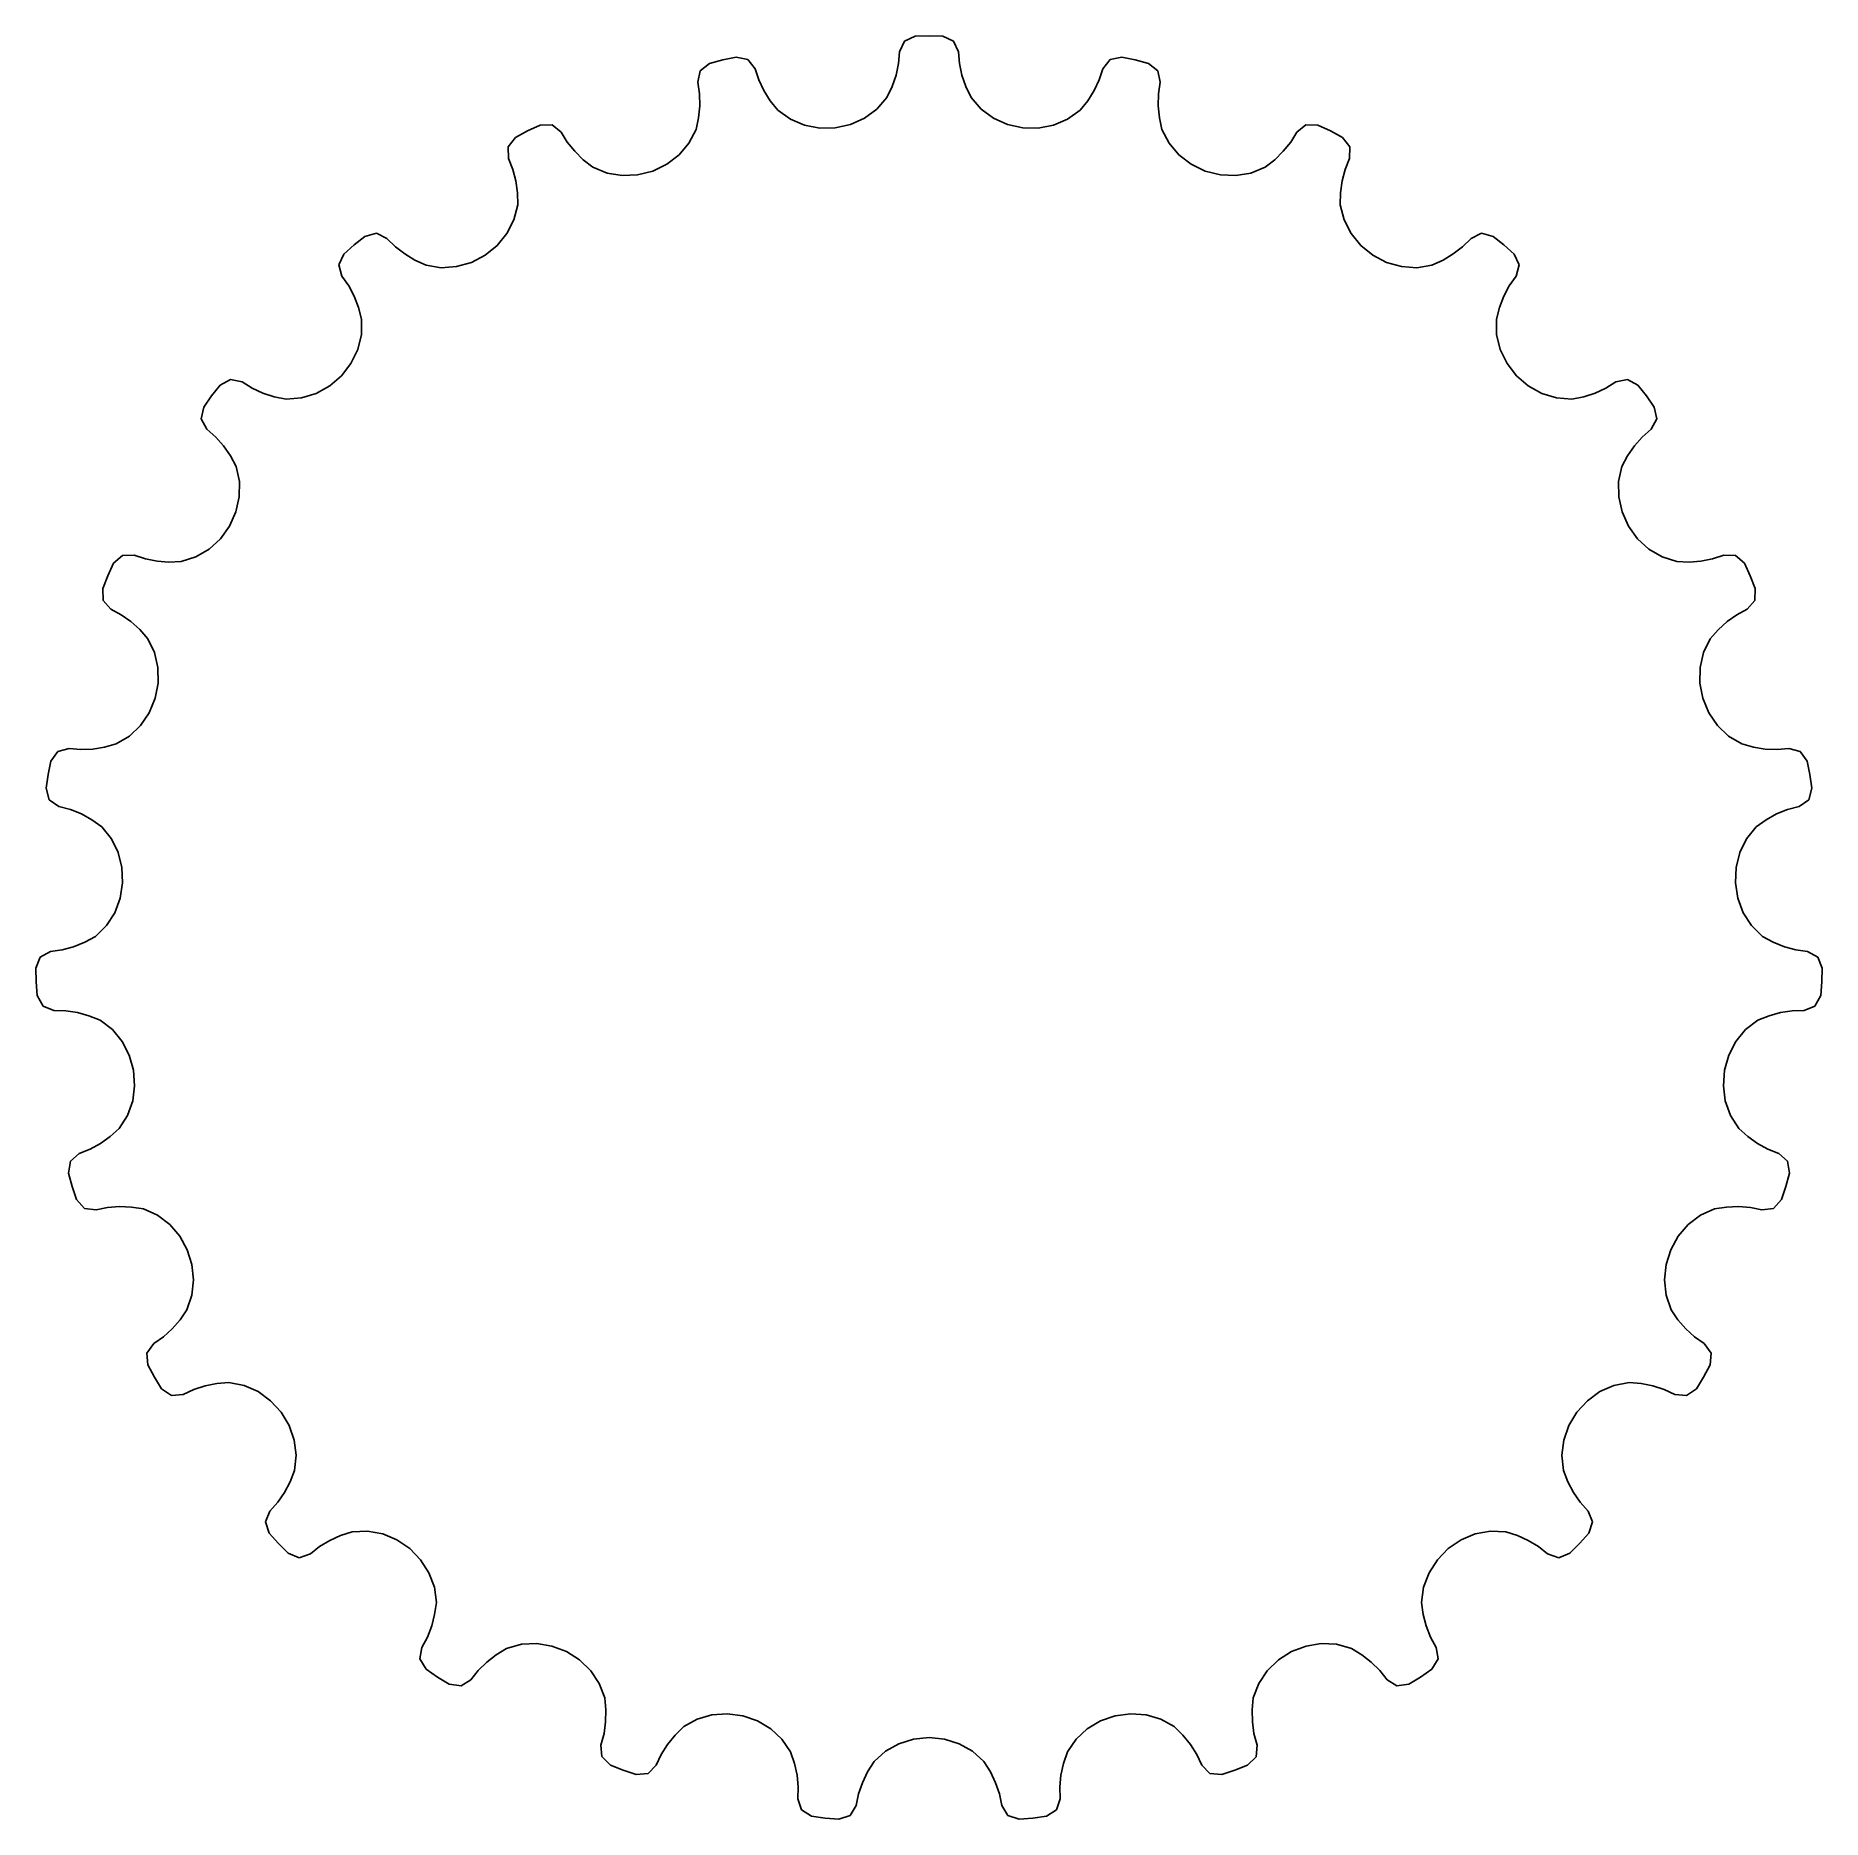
# Model space of a CAD drawing. Header units: metres. Extents: x -8.3 to 8.3, y -8.3 to 8.3.
import ezdxf

# ---------------------------------------------------------------- set-up
doc = ezdxf.new("R2010")
doc.units = ezdxf.units.M

msp = doc.modelspace()

# ---------------------------------------------------------------- linework, layer by layer
for p, q in [((-0.127903, 8.33664), (-0.229157, 8.28948)), ((0, 8.34037), (-0.127903, 8.33664)), ((0.127909, 8.33664), (0, 8.34037)), ((0.229295, 8.28946), (0.127909, 8.33664)), ((-0.274295, 8.19026), (-0.283955, 8.0805)), ((-0.229157, 8.28948), (-0.274295, 8.19026)), ((0.274295, 8.19026), (0.229295, 8.28946)), ((0.284006, 8.08049), (0.274295, 8.19026)), ((-2.13467, 8.01319), (-2.15571, 7.90623)), ((-2.04702, 8.08243), (-2.13467, 8.01319)), ((-1.92342, 8.11555), (-2.04702, 8.08243)), ((-1.7981, 8.14143), (-1.92342, 8.11555)), ((-1.68857, 8.1189), (-1.7981, 8.14143)), ((-1.6219, 8.03275), (-1.68857, 8.1189)), ((-1.58714, 7.92818), (-1.6219, 8.03275)), ((-0.283955, 8.0805), (-0.307068, 7.97244)), ((0.307223, 7.97242), (0.284006, 8.08049)), ((1.6219, 8.03275), (1.58719, 7.92817)), ((1.6887, 8.11888), (1.6219, 8.03275)), ((1.79811, 8.14143), (1.6887, 8.11888)), ((1.92342, 8.11555), (1.79811, 8.14143)), ((2.04702, 8.08243), (1.92342, 8.11555)), ((2.1348, 8.01314), (2.04702, 8.08243)), ((2.15571, 7.90623), (2.1348, 8.01314)), ((-2.15571, 7.90623), (-2.13979, 7.7972)), ((-1.53963, 7.82838), (-1.58714, 7.92818)), ((-0.343237, 7.86684), (-0.39205, 7.76448)), ((-0.307068, 7.97244), (-0.343237, 7.86684)), ((0.34341, 7.86682), (0.307223, 7.97242)), ((0.39205, 7.76448), (0.34341, 7.86682)), ((1.58719, 7.92817), (1.53978, 7.82836)), ((2.13984, 7.79719), (2.15571, 7.90623)), ((-2.13736, 7.68673), (-2.1482, 7.57563)), ((-2.13979, 7.7972), (-2.13736, 7.68673)), ((-1.48006, 7.73396), (-1.53963, 7.82838)), ((-1.40913, 7.6456), (-1.48006, 7.73396)), ((-0.39205, 7.76448), (-0.485887, 7.65569)), ((0.485887, 7.65569), (0.39205, 7.76448)), ((1.48023, 7.73394), (1.40913, 7.6456)), ((1.53978, 7.82836), (1.48023, 7.73394)), ((2.13751, 7.68668), (2.13984, 7.79719)), ((2.14837, 7.57557), (2.13751, 7.68668)), ((-3.62717, 7.5073), (-3.74315, 7.45322)), ((-3.5154, 7.51064), (-3.62717, 7.5073)), ((-3.43066, 7.44219), (-3.5154, 7.51064)), ((-2.1482, 7.57563), (-2.1721, 7.46478)), ((-1.29273, 7.56138), (-1.40913, 7.6456)), ((-1.16089, 7.50595), (-1.29273, 7.56138)), ((-1.0195, 7.47943), (-1.16089, 7.50595)), ((-0.73286, 7.51294), (-0.874502, 7.48185)), ((-0.601396, 7.57135), (-0.73286, 7.51294)), ((-0.485887, 7.65569), (-0.601396, 7.57135)), ((0.601396, 7.57135), (0.485887, 7.65569)), ((0.73286, 7.51294), (0.601396, 7.57135)), ((0.874502, 7.48185), (0.73286, 7.51294)), ((1.16089, 7.50595), (1.0195, 7.47943)), ((1.29273, 7.56138), (1.16089, 7.50595)), ((1.40913, 7.6456), (1.29273, 7.56138)), ((2.1721, 7.46478), (2.14837, 7.57557)), ((3.51553, 7.51059), (3.43066, 7.44219)), ((3.62718, 7.5073), (3.51553, 7.51059)), ((3.74315, 7.45322), (3.62718, 7.5073)), ((-3.85578, 7.39249), (-3.92509, 7.3049)), ((-3.74315, 7.45322), (-3.85578, 7.39249)), ((-3.37272, 7.34846), (-3.43066, 7.44219)), ((-3.30347, 7.2623), (-3.37272, 7.34846)), ((-2.23831, 7.33727), (-2.33126, 7.22857)), ((-2.1721, 7.46478), (-2.23831, 7.33727)), ((-0.874502, 7.48185), (-1.0195, 7.47943)), ((1.0195, 7.47943), (0.874502, 7.48185)), ((2.23831, 7.33727), (2.1721, 7.46478)), ((2.33126, 7.22857), (2.23831, 7.33727)), ((3.37277, 7.34844), (3.30362, 7.26225)), ((3.43066, 7.44219), (3.37277, 7.34844)), ((3.85578, 7.39249), (3.74315, 7.45322)), ((3.92521, 7.30483), (3.85578, 7.39249)), ((-3.92509, 7.3049), (-3.9209, 7.19598)), ((-3.9209, 7.19598), (-3.88027, 7.09356)), ((-3.22374, 7.18417), (-3.30347, 7.2623)), ((-3.13435, 7.11455), (-3.22374, 7.18417)), ((-2.33126, 7.22857), (-2.44571, 7.14141)), ((2.44571, 7.14141), (2.33126, 7.22857)), ((3.2239, 7.18411), (3.13435, 7.11455)), ((3.30362, 7.26225), (3.2239, 7.18411)), ((3.88032, 7.09353), (3.9209, 7.19598)), ((3.9209, 7.19598), (3.92521, 7.30483)), ((-3.88027, 7.09356), (-3.85243, 6.98662)), ((-3.00166, 7.05944), (-3.13435, 7.11455)), ((-2.86059, 7.03591), (-3.00166, 7.05944)), ((-2.71689, 7.04271), (-2.86059, 7.03591)), ((-2.57636, 7.0785), (-2.71689, 7.04271)), ((-2.44571, 7.14141), (-2.57636, 7.0785)), ((2.57636, 7.0785), (2.44571, 7.14141)), ((2.71689, 7.04271), (2.57636, 7.0785)), ((2.86059, 7.03591), (2.71689, 7.04271)), ((3.00166, 7.05944), (2.86059, 7.03591)), ((3.13435, 7.11455), (3.00166, 7.05944)), ((3.85256, 6.98654), (3.88032, 7.09353)), ((-3.85243, 6.98662), (-3.83736, 6.87602)), ((-3.83736, 6.87602), (-3.83504, 6.76264)), ((3.83504, 6.76264), (3.8375, 6.87592)), ((3.8375, 6.87592), (3.85256, 6.98654)), ((-3.83504, 6.76264), (-3.87007, 6.62331)), ((3.87007, 6.62331), (3.83504, 6.76264)), ((-5.15271, 6.49748), (-5.26071, 6.46846)), ((-5.05447, 6.45042), (-5.15271, 6.49748)), ((-3.87007, 6.62331), (-3.93544, 6.4961)), ((3.93544, 6.4961), (3.87007, 6.62331)), ((5.15283, 6.49741), (5.05447, 6.45042)), ((5.26071, 6.46846), (5.15283, 6.49741)), ((-5.36108, 6.38909), (-5.45667, 6.30403)), ((-5.26071, 6.46846), (-5.36108, 6.38909)), ((-4.97648, 6.37257), (-5.05447, 6.45042)), ((-4.88923, 6.30471), (-4.97648, 6.37257)), ((-4.02671, 6.3849), (-4.13933, 6.29355)), ((-3.93544, 6.4961), (-4.02671, 6.3849)), ((4.02671, 6.3849), (3.93544, 6.4961)), ((4.13933, 6.29355), (4.02671, 6.3849)), ((4.97652, 6.37255), (4.88936, 6.30462)), ((5.05447, 6.45042), (4.97652, 6.37255)), ((5.36108, 6.38909), (5.26071, 6.46846)), ((5.45668, 6.30402), (5.36108, 6.38909)), ((-5.45667, 6.30403), (-5.50392, 6.20281)), ((-5.50392, 6.20281), (-5.47472, 6.09779)), ((-4.79362, 6.24707), (-4.88923, 6.30471)), ((-4.69059, 6.19994), (-4.79362, 6.24707)), ((-4.54877, 6.17692), (-4.69059, 6.19994)), ((-4.40607, 6.18656), (-4.54877, 6.17692)), ((-4.26782, 6.22632), (-4.40607, 6.18656)), ((-4.13933, 6.29355), (-4.26782, 6.22632)), ((4.26782, 6.22632), (4.13933, 6.29355)), ((4.40607, 6.18656), (4.26782, 6.22632)), ((4.54877, 6.17692), (4.40607, 6.18656)), ((4.69059, 6.19994), (4.54877, 6.17692)), ((4.79377, 6.24697), (4.69059, 6.19994)), ((4.88936, 6.30462), (4.79377, 6.24697)), ((5.50401, 6.20271), (5.45668, 6.30402)), ((5.47472, 6.09779), (5.50401, 6.20271)), ((-5.47472, 6.09779), (-5.41157, 6.0075)), ((-5.41157, 6.0075), (-5.35981, 5.90986)), ((5.35992, 5.90975), (5.4116, 6.00746)), ((5.4116, 6.00746), (5.47472, 6.09779)), ((-5.35981, 5.90986), (-5.31964, 5.80572)), ((5.31976, 5.80559), (5.35992, 5.90975)), ((-5.31964, 5.80572), (-5.29124, 5.69593)), ((-5.29124, 5.69593), (-5.29319, 5.55227)), ((5.29124, 5.69593), (5.31976, 5.80559)), ((5.29319, 5.55227), (5.29124, 5.69593)), ((-5.29319, 5.55227), (-5.32747, 5.41342)), ((5.32747, 5.41342), (5.29319, 5.55227)), ((-5.32747, 5.41342), (-5.39062, 5.28417)), ((5.39062, 5.28417), (5.32747, 5.41342)), ((-5.47915, 5.16931), (-5.58867, 5.07426)), ((-5.39062, 5.28417), (-5.47915, 5.16931)), ((5.47915, 5.16931), (5.39062, 5.28417)), ((5.58867, 5.07426), (5.47915, 5.16931)), ((-6.61063, 5.0809), (-6.69, 4.98052)), ((-6.51224, 5.13405), (-6.61063, 5.0809)), ((-6.4058, 5.1109), (-6.51224, 5.13405)), ((-6.31196, 5.05314), (-6.4058, 5.1109)), ((-6.2114, 5.00723), (-6.31196, 5.05314)), ((-6.10509, 4.97319), (-6.2114, 5.00723)), ((-5.71403, 5.00369), (-5.85065, 4.9614)), ((-5.58867, 5.07426), (-5.71403, 5.00369)), ((5.71403, 5.00369), (5.58867, 5.07426)), ((5.85065, 4.9614), (5.71403, 5.00369)), ((6.21151, 5.00712), (6.1052, 4.97307)), ((6.31199, 5.05311), (6.21151, 5.00712)), ((6.4058, 5.1109), (6.31199, 5.05311)), ((6.51234, 5.13395), (6.4058, 5.1109)), ((6.61064, 5.08089), (6.51234, 5.13395)), ((6.69, 4.98052), (6.61064, 5.08089)), ((-6.76339, 4.8757), (-6.78603, 4.76632)), ((-6.69, 4.98052), (-6.76339, 4.8757)), ((-5.99396, 4.9511), (-6.10509, 4.97319)), ((-5.85065, 4.9614), (-5.99396, 4.9511)), ((5.99396, 4.9511), (5.85065, 4.9614)), ((6.1052, 4.97307), (5.99396, 4.9511)), ((6.7634, 4.8757), (6.69, 4.98052)), ((6.78609, 4.7662), (6.7634, 4.8757)), ((-6.78603, 4.76632), (-6.73339, 4.67087)), ((-6.73339, 4.67087), (-6.65112, 4.59757)), ((6.65115, 4.59753), (6.73339, 4.67087)), ((6.73339, 4.67087), (6.78609, 4.7662)), ((-6.65112, 4.59757), (-6.57825, 4.51451)), ((-6.57825, 4.51451), (-6.51514, 4.42243)), ((6.51523, 4.42228), (6.57833, 4.51437)), ((6.57833, 4.51437), (6.65115, 4.59753)), ((-6.51514, 4.42243), (-6.46219, 4.32216)), ((6.46219, 4.32216), (6.51523, 4.42228)), ((-6.46219, 4.32216), (-6.43096, 4.18192)), ((-6.43096, 4.18192), (-6.43228, 4.0389)), ((6.43096, 4.18192), (6.46219, 4.32216)), ((6.43228, 4.0389), (6.43096, 4.18192)), ((-6.43228, 4.0389), (-6.46393, 3.89857)), ((6.46393, 3.89857), (6.43228, 4.0389)), ((-6.46393, 3.89857), (-6.52358, 3.76639)), ((6.52358, 3.76639), (6.46393, 3.89857)), ((-6.52358, 3.76639), (-6.60823, 3.64865)), ((6.60823, 3.64865), (6.52358, 3.76639)), ((-6.71393, 3.55107), (-6.83712, 3.47841)), ((-6.60823, 3.64865), (-6.71393, 3.55107)), ((6.71393, 3.55107), (6.60823, 3.64865)), ((6.83712, 3.47841), (6.71393, 3.55107)), ((-7.60418, 3.41943), (-7.65826, 3.30345)), ((-7.5207, 3.49383), (-7.60418, 3.41943)), ((-7.41179, 3.49586), (-7.5207, 3.49383)), ((-7.30715, 3.4613), (-7.41179, 3.49586)), ((-7.19872, 3.43981), (-7.30715, 3.4613)), ((-7.08742, 3.43121), (-7.19872, 3.43981)), ((-6.97419, 3.43534), (-7.08742, 3.43121)), ((-6.83712, 3.47841), (-6.97419, 3.43534)), ((6.97419, 3.43534), (6.83712, 3.47841)), ((7.08751, 3.43106), (6.97419, 3.43534)), ((7.1988, 3.43968), (7.08751, 3.43106)), ((7.30718, 3.46125), (7.1988, 3.43968)), ((7.41179, 3.49586), (7.30718, 3.46125)), ((7.52077, 3.49371), (7.41179, 3.49586)), ((7.60418, 3.41942), (7.52077, 3.49371)), ((7.65826, 3.30345), (7.60418, 3.41942)), ((-7.65826, 3.30345), (-7.7055, 3.18453)), ((-7.7055, 3.18453), (-7.7023, 3.07288)), ((7.7055, 3.18453), (7.65826, 3.30345)), ((7.70234, 3.07275), (7.7055, 3.18453)), ((-7.7023, 3.07288), (-7.62907, 2.99213)), ((7.62907, 2.99213), (7.70234, 3.07275)), ((-7.62907, 2.99213), (-7.53211, 2.93979)), ((-7.53211, 2.93979), (-7.44205, 2.87577)), ((-7.44205, 2.87577), (-7.3594, 2.80073)), ((7.35945, 2.80056), (7.44209, 2.87562)), ((7.44209, 2.87562), (7.53213, 2.93974)), ((7.53213, 2.93974), (7.62907, 2.99213)), ((-7.3594, 2.80073), (-7.28476, 2.71537)), ((-7.28476, 2.71537), (-7.22202, 2.58611)), ((7.22202, 2.58611), (7.28476, 2.71537)), ((7.28476, 2.71537), (7.35945, 2.80056)), ((-7.22202, 2.58611), (-7.19033, 2.44665)), ((7.19033, 2.44665), (7.22202, 2.58611)), ((-7.19033, 2.44665), (-7.18877, 2.3028)), ((7.18877, 2.3028), (7.19033, 2.44665)), ((-7.18877, 2.3028), (-7.21633, 2.16043)), ((7.21633, 2.16043), (7.18877, 2.3028)), ((-7.27154, 2.02633), (-7.35189, 1.90701)), ((-7.21633, 2.16043), (-7.27154, 2.02633)), ((7.27154, 2.02633), (7.21633, 2.16043)), ((7.35189, 1.90701), (7.27154, 2.02633)), ((-7.35189, 1.90701), (-7.45501, 1.8079)), ((7.45501, 1.8079), (7.35189, 1.90701)), ((-8.0182, 1.69235), (-8.12371, 1.66526)), ((-7.90842, 1.68285), (-8.0182, 1.69235)), ((-7.79796, 1.68695), (-7.90842, 1.68285)), ((-7.68767, 1.70425), (-7.79796, 1.68695)), ((-7.57845, 1.73438), (-7.68767, 1.70425)), ((-7.45501, 1.8079), (-7.57845, 1.73438)), ((7.57845, 1.73438), (7.45501, 1.8079)), ((7.68772, 1.70408), (7.57845, 1.73438)), ((7.798, 1.6868), (7.68772, 1.70408)), ((7.90843, 1.6828), (7.798, 1.6868)), ((8.0182, 1.69235), (7.90843, 1.6828)), ((8.12375, 1.66513), (8.0182, 1.69235)), ((-8.18778, 1.57361), (-8.21366, 1.44829)), ((-8.12371, 1.66526), (-8.18778, 1.57361)), ((8.18778, 1.5736), (8.12375, 1.66513)), ((8.21366, 1.44829), (8.18778, 1.5736)), ((-8.21366, 1.44829), (-8.2322, 1.32168)), ((8.2322, 1.32168), (8.21366, 1.44829)), ((-8.2322, 1.32168), (-8.20333, 1.21378)), ((-8.20333, 1.21378), (-8.11346, 1.15209)), ((8.11346, 1.15209), (8.20334, 1.21364)), ((8.20334, 1.21364), (8.2322, 1.32168)), ((-8.11346, 1.15209), (-8.00705, 1.12352)), ((-8.00705, 1.12352), (-7.90464, 1.082)), ((-7.90464, 1.082), (-7.80692, 1.02804)), ((-7.80692, 1.02804), (-7.7146, 0.962193)), ((7.7146, 0.962193), (7.80693, 1.02787)), ((7.80693, 1.02787), (7.90465, 1.08184)), ((7.90465, 1.08184), (8.00705, 1.12347)), ((8.00705, 1.12347), (8.11346, 1.15209)), ((-7.7146, 0.962193), (-7.62375, 0.85089)), ((-7.62375, 0.85089), (-7.56075, 0.722491)), ((7.56075, 0.722491), (7.62375, 0.85089)), ((7.62375, 0.85089), (7.7146, 0.962193)), ((-7.56075, 0.722491), (-7.52606, 0.582881)), ((7.52606, 0.582881), (7.56075, 0.722491)), ((-7.52606, 0.582881), (-7.52004, 0.437992)), ((7.52004, 0.437992), (7.52606, 0.582881)), ((-7.52004, 0.437992), (-7.54284, 0.294781)), ((7.54284, 0.294781), (7.52004, 0.437992)), ((-7.54284, 0.294781), (-7.59351, 0.160143)), ((7.59351, 0.160143), (7.54284, 0.294781)), ((-7.67099, 0.039926), (-7.77414, -0.060077)), ((-7.59351, 0.160143), (-7.67099, 0.039926)), ((7.67099, 0.039926), (7.59351, 0.160143)), ((7.77414, -0.060077), (7.67099, 0.039926)), ((-7.9768, -0.156851), (-8.08334, -0.186313)), ((-7.87347, -0.114586), (-7.9768, -0.156851)), ((-7.77414, -0.060077), (-7.87347, -0.114586)), ((7.87348, -0.114758), (7.77414, -0.060077)), ((7.97681, -0.157006), (7.87348, -0.114758)), ((8.08334, -0.186364), (7.97681, -0.157006)), ((-8.28877, -0.253081), (-8.32998, -0.357038)), ((-8.19235, -0.20239), (-8.28877, -0.253081)), ((-8.08334, -0.186313), (-8.19235, -0.20239)), ((8.19235, -0.20239), (8.08334, -0.186364)), ((8.28878, -0.25322), (8.19235, -0.20239)), ((8.32998, -0.357044), (8.28878, -0.25322)), ((-8.32998, -0.357038), (-8.32626, -0.484949)), ((-8.32626, -0.484949), (-8.3151, -0.612419)), ((8.3151, -0.612426), (8.32626, -0.484949)), ((8.32626, -0.484949), (8.32998, -0.357044)), ((-8.3151, -0.612419), (-8.26213, -0.71076)), ((8.2621, -0.710896), (8.3151, -0.612426)), ((-8.26213, -0.71076), (-8.16045, -0.750052)), ((-8.16045, -0.750052), (-8.05032, -0.753313)), ((-8.05032, -0.753313), (-7.9411, -0.770105)), ((-7.9411, -0.770105), (-7.83357, -0.800073)), ((-7.83357, -0.800073), (-7.72855, -0.842851)), ((7.72855, -0.842851), (7.83354, -0.800242)), ((7.83354, -0.800242), (7.94107, -0.770258)), ((7.94107, -0.770258), (8.05031, -0.753365)), ((8.05031, -0.753365), (8.16045, -0.750052)), ((8.16045, -0.750052), (8.2621, -0.710896)), ((-7.72855, -0.842851), (-7.61448, -0.930203)), ((-7.61448, -0.930203), (-7.52357, -1.04061)), ((7.52357, -1.04061), (7.61448, -0.930203)), ((7.61448, -0.930203), (7.72855, -0.842851)), ((-7.52357, -1.04061), (-7.45761, -1.16846)), ((7.45761, -1.16846), (7.52357, -1.04061)), ((-7.45761, -1.16846), (-7.41834, -1.30805)), ((-7.41834, -1.30805), (-7.4075, -1.45266)), ((7.4075, -1.45266), (7.41834, -1.30805)), ((7.41834, -1.30805), (7.45761, -1.16846)), ((-7.4075, -1.45266), (-7.42575, -1.59536)), ((7.42575, -1.59536), (7.4075, -1.45266)), ((-7.42575, -1.59536), (-7.47342, -1.7302)), ((7.47342, -1.7302), (7.42575, -1.59536)), ((-7.47342, -1.7302), (-7.55074, -1.8513)), ((7.55074, -1.8513), (7.47342, -1.7302)), ((-7.72561, -1.9922), (-7.82248, -2.04544)), ((-7.63482, -1.92725), (-7.72561, -1.9922)), ((-7.55074, -1.8513), (-7.63482, -1.92725)), ((7.63479, -1.92742), (7.55074, -1.8513)), ((7.72558, -1.99235), (7.63479, -1.92742)), ((7.82247, -2.04549), (7.72558, -1.99235)), ((-8.00698, -2.15778), (-8.0231, -2.26844)), ((-7.92485, -2.08622), (-8.00698, -2.15778)), ((-7.82248, -2.04544), (-7.92485, -2.08622)), ((7.92485, -2.08622), (7.82247, -2.04549)), ((8.00696, -2.15792), (7.92485, -2.08622)), ((8.0231, -2.26845), (8.00696, -2.15792)), ((-8.0231, -2.26844), (-7.98998, -2.39204)), ((7.98998, -2.39204), (8.0231, -2.26845)), ((-7.98998, -2.39204), (-7.94974, -2.51351)), ((7.94973, -2.51351), (7.98998, -2.39204)), ((-7.94974, -2.51351), (-7.87551, -2.59698)), ((-7.87551, -2.59698), (-7.76751, -2.61176)), ((-7.76751, -2.61176), (-7.6596, -2.58954)), ((-7.6596, -2.58954), (-7.54945, -2.58069)), ((-7.54945, -2.58069), (-7.4379, -2.58505)), ((-7.4379, -2.58505), (-7.32585, -2.60246)), ((-7.32585, -2.60246), (-7.19471, -2.66115)), ((-7.19471, -2.66115), (-7.08079, -2.74762)), ((7.08079, -2.74762), (7.19471, -2.66115)), ((7.19471, -2.66115), (7.32585, -2.60246)), ((7.32585, -2.60246), (7.43784, -2.58521)), ((7.43784, -2.58521), (7.54939, -2.58083)), ((7.54939, -2.58083), (7.65958, -2.58959)), ((7.65958, -2.58959), (7.76751, -2.61176)), ((7.76751, -2.61176), (7.87545, -2.59711)), ((7.87545, -2.59711), (7.94973, -2.51351)), ((-7.08079, -2.74762), (-6.98713, -2.85681)), ((6.98713, -2.85681), (7.08079, -2.74762)), ((-6.98713, -2.85681), (-6.91672, -2.98358)), ((-6.91672, -2.98358), (-6.87282, -3.12179)), ((6.87282, -3.12179), (6.91672, -2.98358)), ((6.91672, -2.98358), (6.98713, -2.85681)), ((-6.87282, -3.12179), (-6.85768, -3.26485)), ((6.85768, -3.26485), (6.87282, -3.12179)), ((-6.85768, -3.26485), (-6.87296, -3.40705)), ((6.87296, -3.40705), (6.85768, -3.26485)), ((-6.87296, -3.40705), (-6.92027, -3.54272)), ((6.92027, -3.54272), (6.87296, -3.40705)), ((-6.98457, -3.63601), (-7.05793, -3.72015)), ((-6.92027, -3.54272), (-6.98457, -3.63601)), ((6.9845, -3.63616), (6.92027, -3.54272)), ((7.05787, -3.72029), (6.9845, -3.63616)), ((-7.13992, -3.79429), (-7.23012, -3.85758)), ((-7.05793, -3.72015), (-7.13992, -3.79429)), ((7.1399, -3.79434), (7.05787, -3.72029)), ((7.23012, -3.85758), (7.1399, -3.79434)), ((-7.23012, -3.85758), (-7.29353, -3.94615)), ((-7.29353, -3.94615), (-7.2837, -4.05755)), ((7.29348, -3.94628), (7.23012, -3.85758)), ((7.2837, -4.05755), (7.29348, -3.94628)), ((-7.2837, -4.05755), (-7.22297, -4.17018)), ((7.22297, -4.17018), (7.2837, -4.05755)), ((-7.22297, -4.17018), (-7.15579, -4.27909)), ((-7.15579, -4.27909), (-7.06432, -4.34319)), ((-6.95582, -4.33268), (-6.85594, -4.28616)), ((-6.85594, -4.28616), (-6.7508, -4.25215)), ((-6.7508, -4.25215), (-6.64126, -4.23067)), ((-6.64126, -4.23067), (-6.52822, -4.22177)), ((-6.52822, -4.22177), (-6.38708, -4.24863)), ((-6.38708, -4.24863), (-6.25628, -4.3065)), ((-6.25628, -4.3065), (-6.13996, -4.39114)), ((6.13996, -4.39114), (6.25628, -4.3065)), ((6.25628, -4.3065), (6.38708, -4.24863)), ((6.38708, -4.24863), (6.52822, -4.22177)), ((6.52822, -4.22177), (6.64116, -4.23081)), ((6.64116, -4.23081), (6.75071, -4.25227)), ((6.75071, -4.25227), (6.85591, -4.2862)), ((6.85591, -4.2862), (6.95582, -4.33268)), ((7.06424, -4.34331), (7.15579, -4.2791)), ((7.15579, -4.2791), (7.22297, -4.17018)), ((-7.06432, -4.34319), (-6.95582, -4.33268)), ((-6.13996, -4.39114), (-6.04222, -4.49827)), ((6.04222, -4.49827), (6.13996, -4.39114)), ((6.95582, -4.33268), (7.06424, -4.34331)), ((-6.04222, -4.49827), (-5.96763, -4.62263)), ((-5.96763, -4.62263), (-5.9199, -4.75834)), ((5.9199, -4.75834), (5.96763, -4.62263)), ((5.96763, -4.62263), (6.04222, -4.49827)), ((-5.9199, -4.75834), (-5.90198, -4.90023)), ((5.90198, -4.90023), (5.9199, -4.75834)), ((-5.90198, -4.90023), (-5.91672, -5.04315)), ((5.91672, -5.04315), (5.90198, -4.90023)), ((-5.95778, -5.14875), (-6.00976, -5.24754)), ((-5.91672, -5.04315), (-5.95778, -5.14875)), ((5.95767, -5.14889), (5.91672, -5.04315)), ((6.00967, -5.24767), (5.95767, -5.14889)), ((-6.00976, -5.24754), (-6.07244, -5.33859)), ((6.0724, -5.33863), (6.00967, -5.24767)), ((-6.14561, -5.42098), (-6.18689, -5.52179)), ((-6.07244, -5.33859), (-6.14561, -5.42098)), ((6.14561, -5.42098), (6.0724, -5.33863)), ((6.1868, -5.5219), (6.14561, -5.42098)), ((-6.18689, -5.52179), (-6.15163, -5.62791)), ((-6.15163, -5.62791), (-6.06656, -5.72351)), ((-5.58822, -5.69438), (-5.48658, -5.64821)), ((-5.48658, -5.64821), (-5.37864, -5.61348)), ((-5.37864, -5.61348), (-5.23511, -5.60707)), ((-5.23511, -5.60707), (-5.0945, -5.63321)), ((-5.0945, -5.63321), (-4.96179, -5.68875)), ((4.96179, -5.68875), (5.0945, -5.63321)), ((5.0945, -5.63321), (5.23511, -5.60707)), ((5.23511, -5.60707), (5.37864, -5.61348)), ((5.37864, -5.61348), (5.48645, -5.64832)), ((5.48645, -5.64832), (5.5881, -5.69448)), ((6.06656, -5.72351), (6.15163, -5.62792)), ((6.15163, -5.62792), (6.1868, -5.5219)), ((-6.06656, -5.72351), (-5.97608, -5.81399)), ((-5.97608, -5.81399), (-5.87229, -5.85527)), ((-5.87229, -5.85527), (-5.76915, -5.82001)), ((-5.76915, -5.82001), (-5.68268, -5.75172)), ((-5.68268, -5.75172), (-5.58822, -5.69438)), ((-4.96179, -5.68875), (-4.84198, -5.77044)), ((-4.84198, -5.77044), (-4.74072, -5.87425)), ((4.74072, -5.87425), (4.84198, -5.77044)), ((4.84198, -5.77044), (4.96179, -5.68875)), ((5.5881, -5.69448), (5.68264, -5.75175)), ((5.68264, -5.75175), (5.76915, -5.82001)), ((5.76915, -5.82001), (5.87218, -5.85536)), ((5.87218, -5.85536), (5.97608, -5.81399)), ((5.97608, -5.81399), (6.06656, -5.72351)), ((-4.74072, -5.87425), (-4.66298, -5.9953)), ((-4.66298, -5.9953), (-4.61282, -6.12923)), ((4.61282, -6.12923), (4.66298, -5.9953)), ((4.66298, -5.9953), (4.74072, -5.87425)), ((-4.61282, -6.12923), (-4.59421, -6.2717)), ((4.59421, -6.2717), (4.61282, -6.12923)), ((-4.59421, -6.2717), (-4.6098, -6.38392)), ((4.60967, -6.38403), (4.59421, -6.2717)), ((-4.6376, -6.49204), (-4.67759, -6.59509)), ((-4.6098, -6.38392), (-4.6376, -6.49204)), ((4.63748, -6.49214), (4.60967, -6.38403)), ((4.67755, -6.59512), (4.63748, -6.49214)), ((-4.67759, -6.59509), (-4.72979, -6.69213)), ((-3.9391, -6.70257), (-3.80092, -6.66323)), ((-3.80092, -6.66323), (-3.65806, -6.65624)), ((-3.65806, -6.65624), (-3.51613, -6.67968)), ((3.51613, -6.67968), (3.65806, -6.65624)), ((3.65806, -6.65624), (3.80092, -6.66323)), ((3.80092, -6.66323), (3.9391, -6.70257)), ((4.72979, -6.69213), (4.67755, -6.59512)), ((-4.72979, -6.69213), (-4.74671, -6.79974)), ((-4.74671, -6.79974), (-4.68793, -6.89488)), ((-4.20307, -6.9072), (-4.12438, -6.82961)), ((-4.12438, -6.82961), (-4.03613, -6.76126)), ((-4.03613, -6.76126), (-3.9391, -6.70257)), ((-3.51613, -6.67968), (-3.38071, -6.73154)), ((-3.38071, -6.73154), (-3.25824, -6.8092)), ((-3.25824, -6.8092), (-3.15468, -6.90905)), ((3.15468, -6.90905), (3.25824, -6.8092)), ((3.25824, -6.8092), (3.38071, -6.73154)), ((3.38071, -6.73154), (3.51613, -6.67968)), ((3.9391, -6.70257), (4.03597, -6.76134)), ((4.03597, -6.76134), (4.12424, -6.82968)), ((4.12424, -6.82968), (4.20302, -6.90722)), ((4.68792, -6.89488), (4.7466, -6.79983)), ((4.7466, -6.79983), (4.72979, -6.69213)), ((-4.68793, -6.89488), (-4.58311, -6.96827)), ((-4.58311, -6.96827), (-4.4742, -7.03545)), ((-4.36368, -7.05168), (-4.27145, -6.99359)), ((-4.27145, -6.99359), (-4.20307, -6.9072)), ((-3.15468, -6.90905), (-3.07498, -7.02781)), ((3.07498, -7.02781), (3.15468, -6.90905)), ((4.20302, -6.90722), (4.27145, -6.99359)), ((4.27145, -6.99359), (4.36356, -7.05174)), ((4.47419, -7.03545), (4.58311, -6.96827)), ((4.58311, -6.96827), (4.68792, -6.89488)), ((-4.4742, -7.03545), (-4.36368, -7.05168)), ((-3.07498, -7.02781), (-3.02402, -7.16214)), ((-3.02402, -7.16214), (-3.01331, -7.27494)), ((3.01315, -7.27501), (3.02402, -7.16214)), ((3.02402, -7.16214), (3.07498, -7.02781)), ((4.36356, -7.05174), (4.47419, -7.03545)), ((-3.01331, -7.27494), (-3.01542, -7.38655)), ((-2.16181, -7.36018), (-2.02443, -7.32043)), ((-2.02443, -7.32043), (-1.88091, -7.3105)), ((-1.88091, -7.3105), (-1.73718, -7.32973)), ((-1.73718, -7.32973), (-1.6001, -7.37706)), ((1.6001, -7.37706), (1.73718, -7.32973)), ((1.73718, -7.32973), (1.88091, -7.3105)), ((1.88091, -7.3105), (2.02443, -7.32043)), ((2.02443, -7.32043), (2.16181, -7.36018)), ((3.01529, -7.38662), (3.01315, -7.27501)), ((-3.03057, -7.49605), (-3.05899, -7.60251)), ((-3.01542, -7.38655), (-3.03057, -7.49605)), ((-2.36808, -7.5098), (-2.2872, -7.43032)), ((-2.2872, -7.43032), (-2.16181, -7.36018)), ((-1.6001, -7.37706), (-1.47631, -7.45034)), ((-1.47631, -7.45034), (-1.37137, -7.54751)), ((1.37137, -7.54751), (1.47631, -7.45034)), ((1.47631, -7.45034), (1.6001, -7.37706)), ((2.16181, -7.36018), (2.2872, -7.43032)), ((2.2872, -7.43032), (2.36791, -7.50984)), ((3.03052, -7.49607), (3.01529, -7.38662)), ((3.05899, -7.60251), (3.03052, -7.49607)), ((-3.05899, -7.60251), (-3.05063, -7.71112)), ((-2.49686, -7.6903), (-2.43818, -7.59667)), ((-2.43818, -7.59667), (-2.36808, -7.5098)), ((-1.37137, -7.54751), (-1.2908, -7.66647)), ((-0.512002, -7.7575), (-0.406169, -7.66033)), ((-0.406169, -7.66033), (-0.281651, -7.58997)), ((-0.281651, -7.58997), (-0.144294, -7.54722)), ((-0.144294, -7.54722), (0, -7.53278)), ((0, -7.53278), (0.144294, -7.54722)), ((0.144294, -7.54722), (0.281651, -7.58997)), ((0.281651, -7.58997), (0.406169, -7.66033)), ((0.406169, -7.66033), (0.512002, -7.7575)), ((1.2908, -7.66647), (1.37137, -7.54751)), ((2.36791, -7.50984), (2.43803, -7.5967)), ((2.43803, -7.5967), (2.49681, -7.69032)), ((3.05051, -7.71118), (3.05899, -7.60251)), ((-3.05063, -7.71112), (-2.9715, -7.79014)), ((-2.9715, -7.79014), (-2.85257, -7.83738)), ((-2.61983, -7.86794), (-2.54348, -7.79014)), ((-2.54348, -7.79014), (-2.49686, -7.6903)), ((-1.2908, -7.66647), (-1.25437, -7.77376)), ((-1.25437, -7.77376), (-1.23069, -7.88285)), ((-0.572367, -7.85349), (-0.512002, -7.7575)), ((0.512002, -7.7575), (0.572193, -7.85349)), ((1.23054, -7.88289), (1.2542, -7.7738)), ((1.2542, -7.7738), (1.2908, -7.66647)), ((2.49681, -7.69032), (2.54348, -7.79014)), ((2.54348, -7.79014), (2.6197, -7.86797)), ((2.85257, -7.83738), (2.97149, -7.79014)), ((2.97149, -7.79014), (3.05051, -7.71118)), ((-2.85257, -7.83738), (-2.73111, -7.87763)), ((-2.73111, -7.87763), (-2.61983, -7.86794)), ((-1.23069, -7.88285), (-1.22017, -7.99289)), ((-1.22017, -7.99289), (-1.22327, -8.10304)), ((-0.656054, -8.05883), (-0.620551, -7.95418)), ((-0.620551, -7.95418), (-0.572367, -7.85349)), ((0.572193, -7.85349), (0.620396, -7.95418)), ((0.620396, -7.95418), (0.656002, -8.05883)), ((1.22012, -7.9929), (1.23054, -7.88289)), ((1.22327, -8.10304), (1.22012, -7.9929)), ((2.6197, -7.86797), (2.7311, -7.87763)), ((2.7311, -7.87763), (2.85257, -7.83738)), ((-1.22327, -8.10304), (-1.19009, -8.20679)), ((-0.67839, -8.16672), (-0.656054, -8.05883)), ((0.656002, -8.05883), (0.67839, -8.16672)), ((1.18996, -8.20682), (1.22327, -8.10304)), ((-1.19009, -8.20679), (-1.09487, -8.26543)), ((-1.09487, -8.26543), (-0.968257, -8.28397)), ((-0.968257, -8.28397), (-0.840786, -8.29512)), ((-0.840786, -8.29512), (-0.734741, -8.26003)), ((-0.734741, -8.26003), (-0.67839, -8.16672)), ((0.67839, -8.16672), (0.734602, -8.26003)), ((0.734602, -8.26003), (0.840779, -8.29512)), ((0.840779, -8.29512), (0.968257, -8.28397)), ((0.968257, -8.28397), (1.09486, -8.26543)), ((1.09486, -8.26543), (1.18996, -8.20682))]:
    msp.add_line(p, q)

doc.saveas('drawing.dxf')
